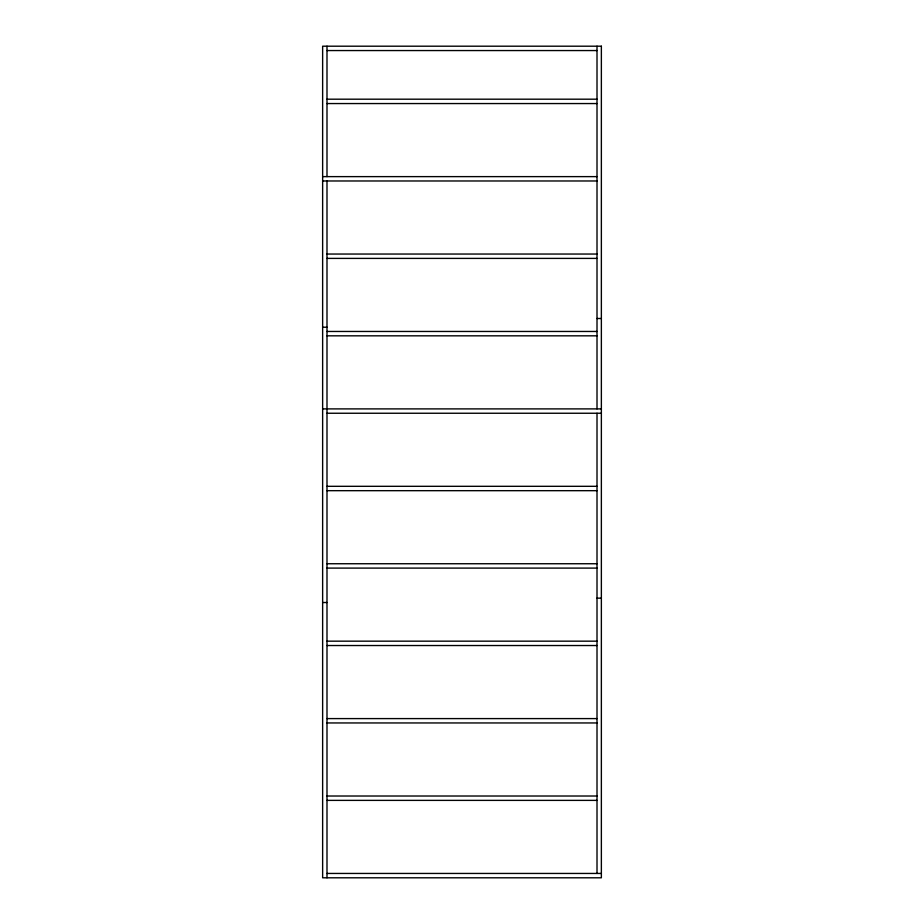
<?xml version="1.0" encoding="UTF-8"?>
<svg xmlns="http://www.w3.org/2000/svg" width="924" height="924" viewBox="0 0 924 924"><rect width="100%" height="100%" fill="white"/><g stroke="black" fill="none" stroke-linecap="round" stroke-linejoin="round"><path stroke-width="1.39" d="M326.992 50.554L597.008 50.554M326.992 99.191L597.008 99.191M326.992 103.557L597.008 103.557M322.638 176.623L597.008 176.623M322.638 180.977L597.008 180.977M326.992 254.042L597.008 254.042M326.992 258.397L597.008 258.397M597.008 318.503L601.362 318.503M322.638 327.223L326.992 327.223M326.992 331.462L597.008 331.462M326.992 335.828L597.008 335.828M322.638 408.893L601.362 408.893M326.992 413.247L601.362 413.247M326.992 486.313L597.008 486.313M326.992 490.679L597.008 490.679M326.992 563.744L597.008 563.744M326.992 568.098L597.008 568.098M597.008 598.151L601.362 598.151M322.638 602.517L326.992 602.517M326.992 641.164L597.008 641.164M326.992 645.529L597.008 645.529M326.992 718.595L597.008 718.595M326.992 722.949L597.008 722.949M326.992 796.014L597.008 796.014M326.992 800.38L597.008 800.38M326.992 873.446L601.362 873.446M597.008 46.2L597.008 408.893M597.008 413.247L597.008 873.446M326.992 46.2L326.992 176.623M326.992 180.977L326.992 877.8M601.362 46.2L322.638 46.2L322.638 877.8L601.362 877.8L601.362 46.2"/></g></svg>
